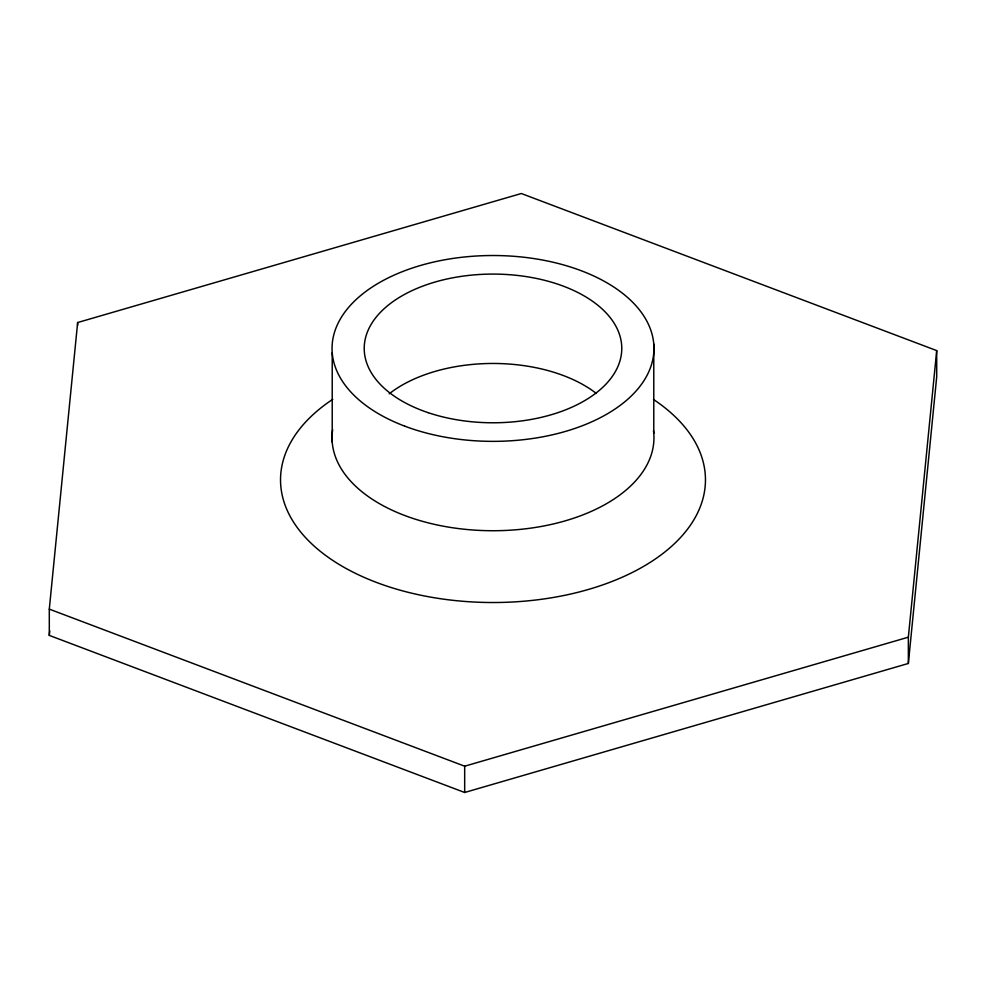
<?xml version="1.0" encoding="UTF-8"?>
<svg xmlns="http://www.w3.org/2000/svg" width="986" height="986" viewBox="0 0 986 986"><rect width="100%" height="100%" fill="white"/><g stroke="black" fill="none" stroke-linecap="round" stroke-linejoin="round"><path stroke-width="1.48" d="M49.3 635.403L49.3 609.126L77.647 322.533L521.323 193.515L936.7 350.597L936.7 376.874L908.352 663.467L464.677 792.485L49.3 635.403L49.756 630.806M332.22 442.233L332.22 352.865M464.677 792.485L464.677 766.196L49.3 609.126M653.78 433.372L653.78 344.003M908.352 663.467L908.352 637.19L936.7 350.597M464.677 766.196L908.352 637.19M77.647 322.533L77.647 325.454M653.484 399.466A212.471 122.671 0 0 1 639.557 568.663A212.471 122.671 0 0 1 346.16 568.515A212.471 122.671 0 0 1 332.775 399.293M653.471 430.599A160.964 92.93 0 0 1 492.248 530.727A160.964 92.93 0 0 1 332.652 429.736M389.162 393.833A128.772 74.344 0 0 1 596.37 393.476M404.704 426.137A160.964 92.93 0 0 0 653.693 353.727A160.964 92.93 0 0 0 420.603 265.444A160.964 92.93 0 0 0 404.704 426.137M428.121 412.653A128.772 74.344 0 0 0 621.772 348.761A128.772 74.344 0 0 0 429.107 283.882A128.772 74.344 0 0 0 428.121 412.653"/></g></svg>
